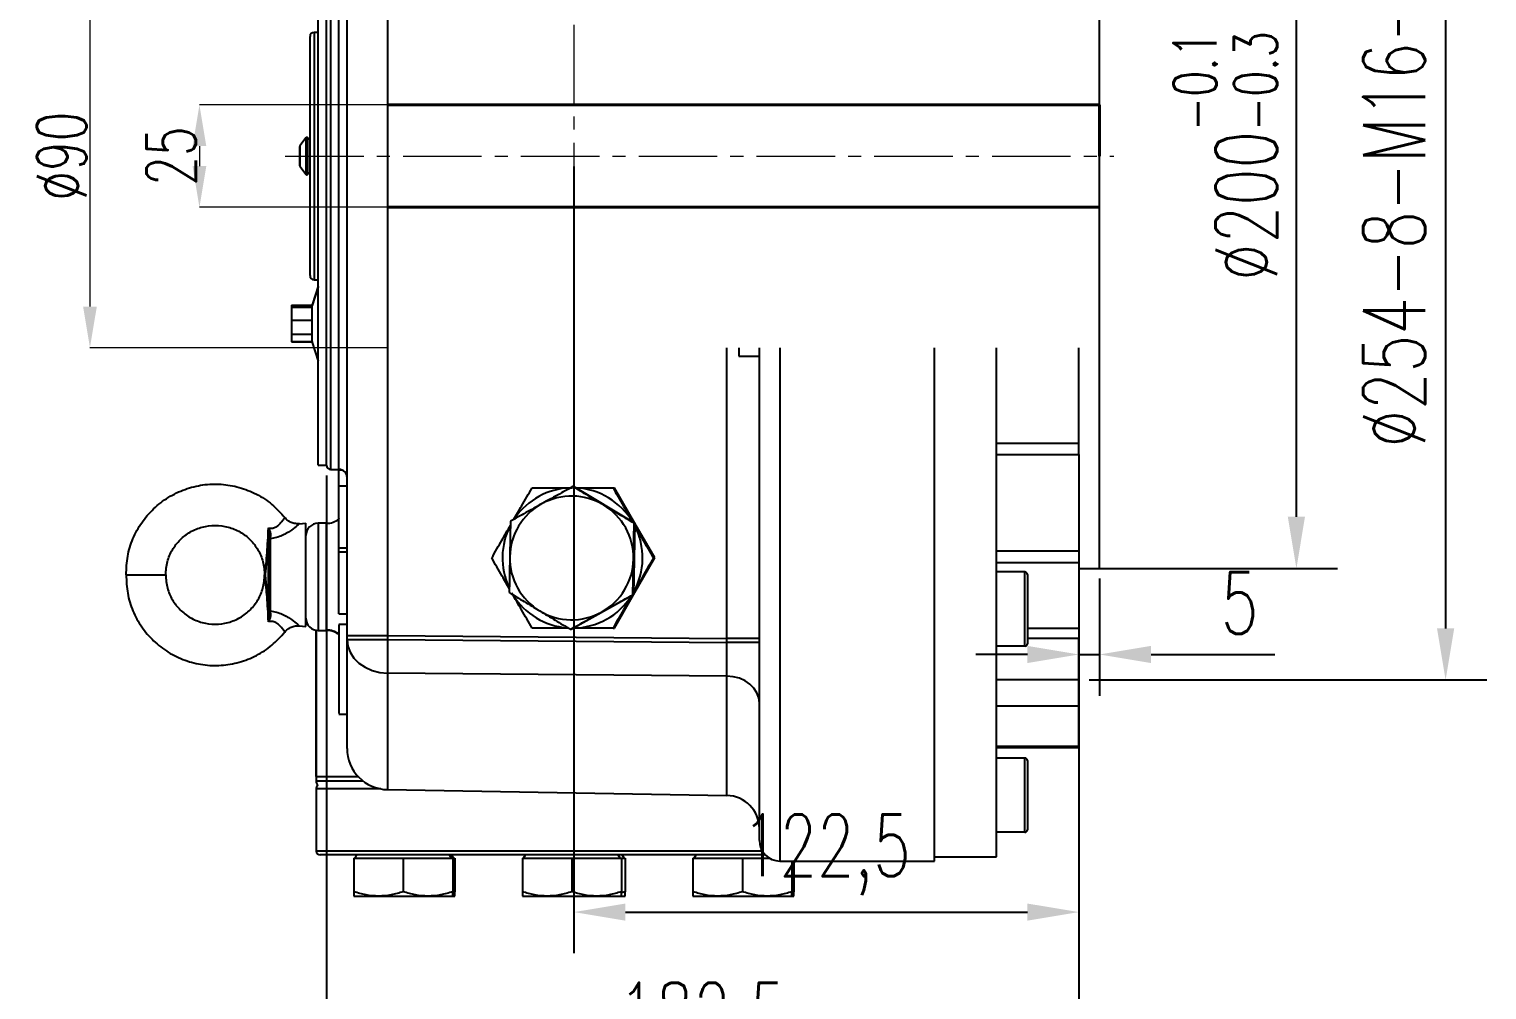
# Model space of a CAD drawing. Header units: millimetres. Extents: x 2063 to 4500, y 825 to 2548.
# Drawn here: x 2724 to 3077.6, y 1644.5 to 1877.5 of the extents above; entities that cross this region are included whole.
import ezdxf

# ---------------------------------------------------------------- set-up
doc = ezdxf.new("R2010")
doc.units = ezdxf.units.MM
doc.linetypes.add('CENTER2', pattern=[28.575, 19.05, -3.175, 3.175, -3.175])
doc.linetypes.add('点画线', pattern=[18, 12, -2, 2, -2])
for name, color, linetype, lineweight in [('AM_5', 3, 'Continuous', 25), ('中心线层', 1, '点画线', 18), ('粗实线', 7, 'Continuous', 40)]:
    doc.layers.add(name, color=color, linetype=linetype, lineweight=lineweight)
doc.styles.add('SLDTEXTSTYLE1', font='txt.shx', dxfattribs={"width": 0.7, "bigfont": 'gbcbig.shx'})
doc.styles.get("Standard").update_dxf_attribs({"font": 'arial.ttf'})
doc.styles.add('TH_GBDIM', font='simplex.shx', dxfattribs={"width": 0.707, "bigfont": 'hzfs.shx'})
doc.dimstyles.new('ISO-25$0', dxfattribs={"dimtxt": 2.5, "dimasz": 2.5, "dimexe": 1.25, "dimexo": 0.625, "dimtad": 1, "dimtxsty": 'Standard', "dimcen": 2.5, "dimdle": 5, "dimadec": 0, "dimazin": 0, "dimtfac": 1, "dimtmove": 0, "dimatfit": 3, "dimfxl": 0, "dimarcsym": 0})
doc.dimstyles.new('SLDDIMSTYLE12$0', dxfattribs={"dimtxt": 12, "dimasz": 10, "dimexe": 0, "dimexo": 0.0625, "dimgap": 0.875, "dimtad": 1, "dimdec": 1, "dimlfac": 1.8, "dimrnd": 1e-09, "dimzin": 12, "dimdsep": 46, "dimtxsty": 'SLDTEXTSTYLE1', "dimcen": 0.09, "dimdle": 8.16, "dimclrd": 3, "dimclre": 3, "dimadec": 0, "dimazin": 3, "dimtfac": 1, "dimtdec": 1, "dimtofl": 0, "dimtmove": 0, "dimatfit": 3, "dimfxl": 0, "dimfrac": 2, "dimtolj": 1, "dimlwd": 5, "dimlwe": 5, "dimarcsym": 0})

# ---------------------------------------------------------------- blocks, each defined once
blk = doc.blocks.new('*U45')
at = {"layer": '中心线层', "color": 0, "linetype": 'CENTER2', "transparency": 16777216}
blk.add_line((-195, 0), (6, 0), dxfattribs=at)
blk = doc.blocks.new('*U46')
at = {"layer": '中心线层', "color": 0, "linetype": 'CENTER2', "transparency": 16777216}
blk.add_line((0, 67.5), (0, -393.5), dxfattribs=at)
blk = doc.blocks.new('*D55')
at = {"color": 1, "linetype": 'Continuous', "transparency": 16777216}
for p, q in [((2856.13, 1844.21), (2856.13, 1653.33)), ((2978.63, 1744.21), (2978.63, 1653.33)), ((2868.63, 1663.33), (2966.13, 1663.33))]:
    blk.add_line(p, q, dxfattribs=at)
at = {"color": 1, "linetype": 'ByBlock', "transparency": 16777216}
for points in [[(2868.63, 1665.41), (2868.63, 1661.25), (2856.13, 1663.33)], [(2966.13, 1665.41), (2966.13, 1661.25), (2978.63, 1663.33)]]:
    blk.add_solid(points, dxfattribs=at)
at = {"layer": 'Defpoints', "color": 0, "linetype": 'ByBlock', "transparency": 16777216}
for p in [(2856.13, 1846.71), (2978.63, 1746.71), (2978.63, 1663.33)]:
    blk.add_point(p, dxfattribs=at)
at = {"color": 1, "linetype": 'ByBlock', "lineweight": 5, "transparency": 16777216, "insert": (2917.38, 1677.26), "char_height": 15, "attachment_point": 5, "style": 'TH_GBDIM'}
blk.add_mtext('122,5', dxfattribs=at)
blk = doc.blocks.new('*D56')
at = {"color": 1, "linetype": 'Continuous', "transparency": 16777216}
for p, q in [((2796.13, 1769.21), (2796.13, 1612.46)), ((2978.63, 1769.21), (2978.63, 1612.46)), ((2808.63, 1622.46), (2966.13, 1622.46))]:
    blk.add_line(p, q, dxfattribs=at)
at = {"color": 1, "linetype": 'ByBlock', "transparency": 16777216}
for points in [[(2808.63, 1624.54), (2808.63, 1620.38), (2796.13, 1622.46)], [(2966.13, 1624.54), (2966.13, 1620.38), (2978.63, 1622.46)]]:
    blk.add_solid(points, dxfattribs=at)
at = {"layer": 'Defpoints', "color": 0, "linetype": 'ByBlock', "transparency": 16777216}
for p in [(2796.13, 1771.71), (2978.63, 1771.71), (2978.63, 1622.46)]:
    blk.add_point(p, dxfattribs=at)
at = {"color": 1, "linetype": 'ByBlock', "lineweight": 5, "transparency": 16777216, "insert": (2887.38, 1636.39), "char_height": 15, "attachment_point": 5, "style": 'TH_GBDIM'}
blk.add_mtext('182,5', dxfattribs=at)
blk = doc.blocks.new('*D57')
at = {"color": 1, "linetype": 'Continuous', "transparency": 16777216}
for p, q in [((2983.63, 1946.71), (3041.4, 1946.71)), ((3031.4, 1759.21), (3031.4, 1934.21)), ((2983.63, 1746.71), (3041.4, 1746.71))]:
    blk.add_line(p, q, dxfattribs=at)
at = {"color": 1, "linetype": 'ByBlock', "transparency": 16777216}
for points in [[(3029.31, 1934.21), (3033.48, 1934.21), (3031.4, 1946.71)], [(3029.31, 1759.21), (3033.48, 1759.21), (3031.4, 1746.71)]]:
    blk.add_solid(points, dxfattribs=at)
at = {"layer": 'Defpoints', "color": 0, "linetype": 'ByBlock', "transparency": 16777216}
for p in [(2981.13, 1946.71), (3031.4, 1946.71), (2981.13, 1746.71)]:
    blk.add_point(p, dxfattribs=at)
at = {"color": 1, "linetype": 'ByBlock', "lineweight": 5, "transparency": 16777216, "insert": (3014.15, 1846.71), "char_height": 15, "attachment_point": 5, "rotation": 90, "style": 'TH_GBDIM'}
blk.add_mtext('%%C200{\\H0.7x;\\S-0.1^ -0.3;}', dxfattribs=at)
blk = doc.blocks.new('*D58')
at = {"color": 1, "linetype": 'Continuous', "transparency": 16777216}
for p, q in [((2978.63, 1744.21), (2978.63, 1715.82)), ((2983.63, 1744.21), (2983.63, 1715.82)), ((2966.13, 1725.82), (2953.63, 1725.82)), ((2978.63, 1725.82), (2983.63, 1725.82)), ((2996.13, 1725.82), (3026.16, 1725.82))]:
    blk.add_line(p, q, dxfattribs=at)
at = {"color": 1, "linetype": 'ByBlock', "transparency": 16777216}
for points in [[(2966.13, 1727.9), (2966.13, 1723.74), (2978.63, 1725.82)], [(2996.13, 1727.9), (2996.13, 1723.74), (2983.63, 1725.82)]]:
    blk.add_solid(points, dxfattribs=at)
at = {"layer": 'Defpoints', "color": 0, "linetype": 'ByBlock', "transparency": 16777216}
for p in [(2978.63, 1746.71), (2983.63, 1746.71), (2978.63, 1725.82)]:
    blk.add_point(p, dxfattribs=at)
at = {"color": 1, "linetype": 'ByBlock', "lineweight": 5, "transparency": 16777216, "insert": (3017.63, 1738.32), "char_height": 15, "attachment_point": 5, "style": 'TH_GBDIM'}
blk.add_mtext('5', dxfattribs=at)
blk = doc.blocks.new('*D65')
at = {"color": 1, "linetype": 'Continuous', "transparency": 16777216}
for p, q in [((2981.13, 1967.63), (3077.59, 1967.63)), ((3067.59, 1955.13), (3067.59, 1732.13)), ((2981.13, 1719.63), (3077.59, 1719.63))]:
    blk.add_line(p, q, dxfattribs=at)
at = {"color": 1, "linetype": 'ByBlock', "transparency": 16777216}
for points in [[(3065.51, 1955.13), (3069.67, 1955.13), (3067.59, 1967.63)], [(3065.51, 1732.13), (3069.67, 1732.13), (3067.59, 1719.63)]]:
    blk.add_solid(points, dxfattribs=at)
at = {"layer": 'Defpoints', "color": 0, "linetype": 'ByBlock', "transparency": 16777216}
for p in [(2978.63, 1967.63), (2978.63, 1719.63), (3067.59, 1719.63)]:
    blk.add_point(p, dxfattribs=at)
at = {"color": 1, "linetype": 'ByBlock', "lineweight": 5, "transparency": 16777216, "insert": (3055.09, 1843.63), "char_height": 15, "attachment_point": 5, "rotation": 90, "style": 'TH_GBDIM'}
blk.add_mtext('%%C254{\\A0;\\Fsimplex,hzfs|c134;\\W0.707;\\C1;-8-M16-\\Fgdt,gbcbig|c0;x\\Fsimplex,hzfs|c134;30}', dxfattribs=at)
blk = doc.blocks.new('*D66')
at = {"layer": 'AM_5', "color": 3, "lineweight": 5, "transparency": 16777216}
blk.add_line((2810.89, 1859.13), (2765.31, 1859.13), dxfattribs=at)
at = {"layer": 'AM_5', "color": 3, "linetype": 'Continuous', "lineweight": 5, "transparency": 16777216}
for p, q in [((2765.31, 1849.13), (2765.31, 1844.29)), ((2810.89, 1834.29), (2765.31, 1834.29))]:
    blk.add_line(p, q, dxfattribs=at)
at = {"layer": 'AM_5', "color": 3, "transparency": 16777216}
for points in [[(2763.65, 1849.13), (2766.98, 1849.13), (2765.31, 1859.13)], [(2763.65, 1844.29), (2766.98, 1844.29), (2765.31, 1834.29)]]:
    blk.add_solid(points, dxfattribs=at)
at = {"layer": 'Defpoints', "color": 0, "transparency": 16777216}
for p in [(2810.96, 1859.13), (2765.31, 1834.29), (2810.96, 1834.29)]:
    blk.add_point(p, dxfattribs=at)
at = {"layer": 'AM_5', "color": 0, "transparency": 16777216, "insert": (2758.44, 1846.71), "char_height": 12, "attachment_point": 5, "rotation": 90, "style": 'SLDTEXTSTYLE1'}
blk.add_mtext('\\A1;25', dxfattribs=at)
blk = doc.blocks.new('*D49')
at = {"layer": 'AM_5', "color": 3, "lineweight": 5, "transparency": 16777216}
blk.add_line((2810.89, 1893.21), (2738.75, 1893.21), dxfattribs=at)
at = {"layer": 'AM_5', "color": 3, "linetype": 'Continuous', "lineweight": 5, "transparency": 16777216}
for p, q in [((2738.75, 1883.21), (2738.75, 1810.21)), ((2810.89, 1800.21), (2738.75, 1800.21))]:
    blk.add_line(p, q, dxfattribs=at)
at = {"layer": 'AM_5', "color": 3, "transparency": 16777216}
for points in [[(2737.09, 1883.21), (2740.42, 1883.21), (2738.75, 1893.21)], [(2737.09, 1810.21), (2740.42, 1810.21), (2738.75, 1800.21)]]:
    blk.add_solid(points, dxfattribs=at)
at = {"layer": 'Defpoints', "color": 0, "transparency": 16777216}
for p in [(2810.96, 1893.21), (2738.75, 1800.21), (2810.96, 1800.21)]:
    blk.add_point(p, dxfattribs=at)
at = {"layer": 'AM_5', "color": 0, "transparency": 16777216, "insert": (2731.88, 1846.71), "char_height": 12, "attachment_point": 5, "rotation": 90, "style": 'SLDTEXTSTYLE1'}
blk.add_mtext('\\A1;%%C90', dxfattribs=at)

msp = doc.modelspace()

# ---------------------------------------------------------------- linework, layer by layer
at = {"color": 7, "linetype": 'Continuous', "lineweight": 25}
for p, q in [((2801.13, 1730.431), (2801.13, 1962.988)), ((2810.955, 1962.988), (2810.955, 1730.431)), ((2801.13, 1729.431), (2801.13, 1961.988)), ((2810.955, 1961.988), (2810.955, 1729.431)), ((2794.13, 1771.71), (2794.13, 1921.71)), ((2796.13, 1771.71), (2796.13, 1921.71)), ((2983.63, 1746.71), (2983.63, 1884.571)), ((2792.13, 1817.71), (2792.13, 1875.71)), ((2794.13, 1876.71), (2793.13, 1876.71)), ((2791.186, 1851.187), (2789.67, 1849.163)), ((2789.63, 1844.376), (2789.63, 1849.043)), ((2789.67, 1844.256), (2791.186, 1842.232)), ((2794.13, 1815.129), (2792.63, 1810.602)), ((2794.13, 1815.027), (2792.63, 1810.5)), ((2793.13, 1816.71), (2794.13, 1816.71)), ((2787.63, 1810.517), (2792.63, 1810.517)), ((2787.63, 1810.517), (2787.63, 1810.216)), ((2792.63, 1810.5), (2792.63, 1810.602)), ((2792.63, 1810.102), (2792.63, 1810.5)), ((2787.63, 1810.216), (2792.63, 1810.216)), ((2787.63, 1810.216), (2787.63, 1810.102)), ((2787.63, 1810.102), (2792.63, 1810.102)), ((2787.63, 1810.102), (2787.63, 1806.874)), ((2787.63, 1806.874), (2787.63, 1803.513)), ((2787.63, 1806.874), (2792.63, 1806.874)), ((2792.63, 1806.874), (2792.63, 1810.102)), ((2792.63, 1803.513), (2792.63, 1806.874)), ((2787.63, 1803.513), (2792.63, 1803.513)), ((2787.63, 1803.513), (2787.63, 1801.732)), ((2792.63, 1801.784), (2792.63, 1803.513)), ((2787.63, 1801.732), (2787.63, 1801.688)), ((2787.63, 1801.732), (2792.63, 1801.732)), ((2787.63, 1801.688), (2792.63, 1801.688)), ((2792.63, 1801.784), (2792.63, 1801.732)), ((2792.63, 1801.5), (2792.63, 1801.736)), ((2792.63, 1801.5), (2794.13, 1796.973)), ((2893.269, 1728.692), (2893.269, 1800.21)), ((2893.269, 1729.692), (2893.269, 1800.21)), ((2896.13, 1800.21), (2896.13, 1798.21)), ((2901.13, 1680.71), (2901.13, 1800.21)), ((2943.63, 1675.71), (2943.63, 1800.21)), ((2958.63, 1676.71), (2958.63, 1800.21)), ((2978.63, 1776.989), (2978.63, 1800.21)), ((2896.13, 1798.21), (2901.13, 1798.21)), ((2978.63, 1776.989), (2958.63, 1776.989)), ((2978.63, 1774.313), (2978.63, 1776.989)), ((2794.13, 1771.71), (2796.13, 1771.71)), ((2958.63, 1774.313), (2978.63, 1774.313)), ((2978.63, 1774.313), (2978.63, 1750.967)), ((2797.13, 1770.71), (2799.13, 1770.71)), ((2799.13, 1770.606), (2799.13, 1770.71)), ((2799.13, 1766.71), (2799.13, 1770.606)), ((2799.13, 1770.606), (2799.764, 1770.606)), ((2799.13, 1751.71), (2799.13, 1766.71)), ((2799.13, 1766.71), (2801.13, 1766.71)), ((2856.094, 1766.553), (2855.914, 1766.553)), ((2856.094, 1766.553), (2870.939, 1757.632)), ((2865.646, 1766.235), (2865.967, 1766.235)), ((2870.93, 1757.637), (2865.967, 1766.235)), ((2789.539, 1757.538), (2791.13, 1757.697)), ((2791.13, 1732.597), (2791.13, 1757.697)), ((2796.13, 1757.647), (2794.13, 1757.647)), ((2799.13, 1758.905), (2798.943, 1758.514)), ((2870.939, 1757.632), (2870.636, 1740.314)), ((2870.939, 1757.632), (2870.758, 1757.632)), ((2875.78, 1749.235), (2870.939, 1757.622)), ((2782.132, 1754.797), (2782.051, 1756.516)), ((2782.101, 1753.601), (2782.132, 1754.797)), ((2782.519, 1754.963), (2782.46, 1753.873)), ((2782.46, 1753.873), (2782.46, 1736.422)), ((2782.101, 1736.693), (2782.101, 1753.601)), ((2799.13, 1751.71), (2801.13, 1751.71)), ((2799.13, 1751.21), (2799.13, 1751.71)), ((2799.13, 1750.71), (2799.13, 1751.21)), ((2799.13, 1750.71), (2801.13, 1750.71)), ((2799.13, 1735.71), (2799.13, 1750.71)), ((2958.63, 1750.967), (2978.63, 1750.967)), ((2978.63, 1750.967), (2978.63, 1748.097)), ((2870.637, 1740.324), (2875.78, 1749.235)), ((2875.46, 1749.235), (2875.78, 1749.235)), ((2958.63, 1748.097), (2978.63, 1748.097)), ((2978.63, 1748.097), (2978.63, 1732.21)), ((2781.273, 1745.147), (2781.275, 1745.148)), ((2965.53, 1745.833), (2958.63, 1745.833)), ((2965.53, 1727.833), (2965.53, 1745.833)), ((2966.13, 1745.233), (2966.13, 1728.433)), ((2978.63, 1746.71), (2983.63, 1746.71)), ((2870.636, 1740.314), (2855.49, 1731.917)), ((2865.967, 1732.235), (2870.628, 1740.309)), ((2870.636, 1740.314), (2870.456, 1740.314)), ((2782.132, 1735.498), (2782.101, 1736.693)), ((2782.46, 1736.421), (2782.519, 1735.331)), ((2782.051, 1733.778), (2782.132, 1735.498)), ((2789.539, 1732.756), (2791.13, 1732.597)), ((2799.13, 1735.71), (2801.13, 1735.71)), ((2801.13, 1733.063), (2799.13, 1733.063)), ((2801.13, 1733.052), (2799.13, 1733.052)), ((2794.13, 1731.647), (2796.2, 1731.647)), ((2801.13, 1730.431), (2810.955, 1730.431)), ((2801.13, 1729.431), (2810.955, 1729.431)), ((2801.13, 1703.037), (2801.13, 1729.431)), ((2810.955, 1730.431), (2893.269, 1729.692)), ((2810.955, 1729.431), (2893.269, 1728.692)), ((2855.49, 1731.917), (2855.309, 1731.917)), ((2865.646, 1732.235), (2865.967, 1732.235)), ((2901.13, 1729.692), (2893.269, 1729.692)), ((2966.13, 1732.21), (2978.63, 1732.21)), ((2966.13, 1729.807), (2978.63, 1729.807)), ((2978.63, 1732.21), (2978.63, 1729.807)), ((2978.63, 1719.63), (2978.63, 1729.807)), ((2901.13, 1728.692), (2893.269, 1728.692)), ((2965.53, 1727.833), (2958.63, 1727.833)), ((2893.269, 1720.573), (2810.955, 1721.282)), ((2978.63, 1719.63), (2958.63, 1719.63)), ((2978.63, 1713.289), (2978.63, 1719.63)), ((2799.13, 1711.367), (2801.13, 1711.367)), ((2978.63, 1713.289), (2958.63, 1713.289)), ((2978.63, 1703.498), (2978.63, 1713.289)), ((2978.63, 1703.498), (2958.63, 1703.498)), ((2958.63, 1703.271), (2978.63, 1703.271)), ((2978.63, 1703.271), (2978.63, 1703.498)), ((2965.53, 1700.71), (2958.63, 1700.71)), ((2965.53, 1682.71), (2965.53, 1700.71)), ((2966.13, 1700.11), (2966.13, 1683.31)), ((2793.63, 1693.21), (2793.63, 1678.21)), ((2810.955, 1693.038), (2893.269, 1691.601)), ((2965.53, 1682.71), (2958.63, 1682.71)), ((2902.559, 1677.21), (2794.63, 1677.21)), ((2802.757, 1676.41), (2802.757, 1668.281)), ((2802.757, 1676.41), (2814.757, 1676.41)), ((2803.05, 1676.41), (2803.512, 1677.21)), ((2814.757, 1676.41), (2814.757, 1668.281)), ((2814.757, 1676.41), (2826.757, 1676.41)), ((2826.464, 1676.41), (2826.002, 1677.21)), ((2826.941, 1676.41), (2826.479, 1677.21)), ((2826.757, 1676.41), (2827.234, 1676.41)), ((2826.757, 1676.41), (2826.757, 1668.281)), ((2827.234, 1676.41), (2827.234, 1668.281)), ((2843.652, 1676.41), (2843.652, 1668.281)), ((2843.652, 1676.41), (2855.652, 1676.41)), ((2843.945, 1676.41), (2844.407, 1677.21)), ((2855.652, 1676.41), (2855.652, 1668.281)), ((2855.652, 1676.41), (2867.652, 1676.41)), ((2867.359, 1676.41), (2866.897, 1677.21)), ((2867.652, 1676.41), (2868.607, 1676.41)), ((2867.652, 1676.41), (2867.652, 1668.281)), ((2868.314, 1676.41), (2867.852, 1677.21)), ((2868.607, 1676.41), (2868.607, 1668.281)), ((2885.025, 1676.41), (2885.025, 1668.281)), ((2885.025, 1676.41), (2897.025, 1676.41)), ((2885.318, 1676.41), (2885.78, 1677.21)), ((2897.025, 1676.41), (2897.025, 1668.281)), ((2897.025, 1676.41), (2903.578, 1676.41)), ((2943.63, 1676.71), (2958.63, 1676.71)), ((2906.13, 1675.71), (2943.63, 1675.71)), ((2909.025, 1675.71), (2909.025, 1668.281)), ((2909.502, 1675.71), (2909.502, 1668.281)), ((2802.757, 1667.21), (2808.757, 1667.21)), ((2808.757, 1667.21), (2820.757, 1667.21)), ((2820.757, 1667.21), (2826.757, 1667.21)), ((2827.234, 1668.281), (2826.757, 1668.156)), ((2826.757, 1667.21), (2827.234, 1667.21)), ((2843.652, 1667.21), (2849.652, 1667.21)), ((2849.652, 1667.21), (2861.652, 1667.21)), ((2861.652, 1667.21), (2867.652, 1667.21)), ((2868.607, 1668.281), (2867.652, 1668.03)), ((2867.699, 1667.21), (2868.607, 1667.21)), ((2885.025, 1667.21), (2891.025, 1667.21)), ((2891.025, 1667.21), (2903.025, 1667.21)), ((2903.025, 1667.21), (2909.025, 1667.21)), ((2909.502, 1668.281), (2909.025, 1668.156)), ((2909.025, 1667.21), (2909.502, 1667.21))]:
    msp.add_line(p, q, dxfattribs=at)
at = {"color": 8, "linetype": 'Continuous', "lineweight": 25}
for p, q in [((2797.13, 1921.71), (2797.13, 1846.21)), ((2799.13, 1846.21), (2799.13, 1921.71)), ((2793.13, 1876.71), (2793.13, 1816.71)), ((2791.186, 1842.232), (2791.186, 1851.187)), ((2791.488, 1851.208), (2791.488, 1842.211)), ((2789.67, 1849.163), (2789.67, 1844.256)), ((2797.13, 1846.21), (2797.13, 1770.71)), ((2799.13, 1770.71), (2799.13, 1846.21)), ((2906.13, 1800.21), (2906.13, 1675.71)), ((2794.13, 1757.647), (2794.13, 1744.647)), ((2796.13, 1744.647), (2796.13, 1757.647)), ((2794.13, 1744.647), (2794.13, 1731.647)), ((2796.13, 1731.756), (2796.13, 1744.647)), ((2810.955, 1721.282), (2810.955, 1693.038)), ((2893.269, 1691.601), (2893.269, 1720.573)), ((2793.63, 1696.21), (2803.823, 1696.21)), ((2793.63, 1695.21), (2804.906, 1695.21)), ((2809.277, 1693.21), (2793.63, 1693.21)), ((2793.63, 1678.21), (2901.799, 1678.21))]:
    msp.add_line(p, q, dxfattribs=at)
at = {"color": 7, "linetype": 'Continuous', "lineweight": 25, "flags": 128}
for points in [[(2792.13, 1850.695), (2792.045, 1850.749), (2791.488, 1851.208)], [(2791.488, 1842.211), (2792.045, 1842.67), (2792.13, 1842.724)], [(2801.13, 1729.431), (2801.317, 1727.858), (2801.874, 1726.345), (2802.779, 1724.947), (2803.997, 1723.718), (2805.484, 1722.704), (2807.182, 1721.943), (2809.029, 1721.463), (2810.955, 1721.282)], [(2901.13, 1714.078), (2900.979, 1715.331), (2900.534, 1716.538), (2899.81, 1717.652), (2898.836, 1718.631), (2897.646, 1719.44), (2896.288, 1720.046), (2894.81, 1720.429), (2893.269, 1720.573)]]:
    msp.add_lwpolyline(points, dxfattribs=at)
at = {"color": 7, "linetype": 'Continuous', "lineweight": 25}
for centre, radius, start, end in [((2793.13, 1875.71), 1, 90, 180), ((2791.346, 1851.067), 0.2, 44.61265, 143.16993), ((2789.83, 1849.043), 0.2, 143.16993, 180), ((2789.83, 1844.376), 0.2, 180, 216.83007), ((2791.346, 1842.352), 0.2, 216.83007, 315.38735), ((2793.13, 1817.71), 1, 180, 270), ((2797.13, 1771.71), 1, 180, 270), ((2799.13, 1768.71), 2, 0, 90), ((2855.807, 1749.238), 16.997, 91.91369, 145.41433), ((2855.806, 1749.238), 16.997, 30.87026, 87.12205), ((2855.591, 1749.235), 15, 119.00586, 179.00186), ((2855.588, 1749.239), 14.996, 58.99565, 119.00406), ((2855.585, 1749.235), 15, 358.99858, 58.99402), ((2794.13, 1754.647), 3, 90, 180), ((2796.13, 1762.647), 5, 270, 306.8699), ((2855.811, 1749.235), 17.002, 152.78645, 204.5019), ((2855.801, 1749.235), 17.002, 330.83185, 27.16846), ((2855.591, 1749.234), 15, 178.99857, 238.99403), ((2855.585, 1749.234), 15, 299.00586, 359.00186), ((2965.53, 1745.233), 0.6, 0, 90), ((2855.807, 1749.232), 16.997, 211.96337, 265.36044), ((2855.806, 1749.232), 16.997, 270.88072, 327.12668), ((2855.588, 1749.23), 14.996, 238.99565, 299.00406), ((2794.13, 1734.647), 3, 180, 270), ((2965.53, 1728.433), 0.6, 270, 0), ((2811.13, 1703.037), 10, 180, 269), ((2965.53, 1700.11), 0.6, 0, 90), ((2795.63, 1695.21), 2, 180, 216.8699), ((2794.63, 1693.21), 1, 126.8699, 180), ((2893.13, 1683.603), 8, 0, 89), ((2965.53, 1683.31), 0.6, 270, 0), ((2906.13, 1680.71), 5, 180, 270), ((2794.63, 1678.21), 1, 180, 270)]:
    msp.add_arc(centre, radius, start, end, dxfattribs=at)
at = {"color": 8, "linetype": 'Continuous', "lineweight": 25}
msp.add_arc((2796.132, 1726.729), 5.027, 53.39903, 90.03144, dxfattribs=at)
at = {"color": 7, "linetype": 'Continuous', "lineweight": 25}
for points, knots in [([(2747.53, 1745.147), (2747.592, 1746.655), (2747.715, 1749.646), (2749.062, 1753.944), (2751.19, 1757.867), (2754.111, 1761.28), (2757.679, 1764.052), (2761.755, 1766.008), (2766.114, 1767.093), (2770.585, 1767.257), (2775.003, 1766.489), (2779.191, 1764.829), (2783.001, 1762.357), (2785.014, 1760.129), (2786.018, 1759.018)], [0, 0, 0, 0, 0.0841276, 0.1668473, 0.2492864, 0.332442, 0.4163129, 0.5002491, 0.5835277, 0.6658751, 0.7487472, 0.8325606, 0.916514, 1, 1, 1, 1]), ([(2841.597, 1758.618), (2842.22, 1759.694), (2843.713, 1762.276), (2845.169, 1764.776), (2846.019, 1766.235)], [0, 0, 0, 0, 0.4168003, 1, 1, 1, 1]), ([(2846.019, 1766.235), (2847.696, 1766.235), (2850.901, 1766.235), (2854.223, 1766.235), (2855.806, 1766.235)], [0, 0, 0, 0, 0.5232583, 1, 1, 1, 1]), ([(2855.914, 1766.553), (2854.665, 1765.865), (2852.169, 1764.489), (2849.601, 1763.066), (2848.317, 1762.354)], [0, 0, 0, 0, 0.4999984, 1, 1, 1, 1]), ([(2863.312, 1762.092), (2862.056, 1762.848), (2859.544, 1764.36), (2857.124, 1765.822), (2855.914, 1766.553)], [0, 0, 0, 0, 0.5000017, 1, 1, 1, 1]), ([(2856.623, 1766.235), (2857.935, 1766.235), (2860.987, 1766.235), (2863.954, 1766.235), (2865.646, 1766.235)], [0, 0, 0, 0, 0.4298509, 1, 1, 1, 1]), ([(2865.646, 1766.235), (2866.481, 1764.776), (2868.034, 1762.059), (2869.651, 1759.255), (2870.399, 1757.956)], [0, 0, 0, 0, 0.5371104, 1, 1, 1, 1]), ([(2848.317, 1762.354), (2847.035, 1761.643), (2844.471, 1760.221), (2842.002, 1758.844), (2840.767, 1758.155)], [0, 0, 0, 0, 0.5000014, 1, 1, 1, 1]), ([(2870.758, 1757.632), (2869.535, 1758.363), (2867.089, 1759.826), (2864.571, 1761.337), (2863.312, 1762.092)], [0, 0, 0, 0, 0.4999986, 1, 1, 1, 1]), ([(2782.051, 1756.516), (2782.232, 1756.489), (2782.576, 1756.435), (2783.078, 1756.461), (2783.525, 1756.575), (2784.057, 1756.831), (2784.603, 1757.277), (2785.284, 1758.018), (2785.87, 1758.814), (2785.969, 1758.95), (2786.018, 1759.018)], [0, 0, 0, 0, 0.0612864, 0.1168812, 0.1696755, 0.2236061, 0.3383029, 0.4642596, 0.7330959, 1, 1, 1, 1]), ([(2789.539, 1757.538), (2789.513, 1757.517), (2789.462, 1757.474), (2788.941, 1757.033), (2788.009, 1756.239), (2786.652, 1755.314), (2785.407, 1754.667), (2783.994, 1754.151), (2782.978, 1753.967), (2782.46, 1753.873)], [0, 0, 0, 0, 0.1230818, 0.2506792, 0.4990913, 0.6288922, 0.751541, 0.8732044, 1, 1, 1, 1]), ([(2789.566, 1757.541), (2789.235, 1757.529), (2788.563, 1757.506), (2787.582, 1757.793), (2786.689, 1758.29), (2786.234, 1758.785), (2786.01, 1759.029)], [0, 0, 0, 0, 0.24593, 0.499889, 0.753908, 1, 1, 1, 1]), ([(2840.767, 1758.155), (2840.735, 1756.736), (2840.672, 1753.897), (2840.619, 1750.963), (2840.593, 1749.496)], [0, 0, 0, 0, 0.4999982, 1, 1, 1, 1]), ([(2870.583, 1748.973), (2870.611, 1750.44), (2870.665, 1753.374), (2870.727, 1756.212), (2870.758, 1757.632)], [0, 0, 0, 0, 0.5000011, 1, 1, 1, 1]), ([(2757.13, 1745.147), (2757.212, 1746.223), (2757.374, 1748.339), (2758.65, 1751.257), (2760.541, 1753.728), (2763.026, 1755.638), (2765.953, 1756.852), (2769.13, 1757.276), (2772.306, 1756.852), (2775.233, 1755.638), (2777.719, 1753.728), (2779.609, 1751.257), (2780.886, 1748.339), (2781.047, 1746.223), (2781.13, 1745.147)], [0, 0, 0, 0, 0.0855809, 0.1683031, 0.2498841, 0.3317774, 0.4154498, 0.5000001, 0.5845503, 0.6682225, 0.750116, 0.8316969, 0.9144191, 1, 1, 1, 1]), ([(2781.273, 1745.147), (2781.274, 1745.215), (2781.274, 1745.35), (2781.286, 1745.604), (2781.314, 1746.008), (2781.381, 1746.76), (2781.52, 1748.255), (2781.709, 1750.49), (2781.913, 1753.386), (2782.005, 1755.477), (2782.051, 1756.516)], [0, 0, 0, 0, 0.01605522, 0.03208713, 0.06376216, 0.12705171, 0.2533641, 0.50467834, 0.75376278, 1, 1, 1, 1]), ([(2782.132, 1754.797), (2782.108, 1754.492), (2782.054, 1753.808), (2781.96, 1752.685), (2781.862, 1751.575), (2781.769, 1750.566), (2781.685, 1749.68), (2781.603, 1748.843), (2781.528, 1748.087), (2781.462, 1747.437), (2781.405, 1746.875), (2781.359, 1746.412), (2781.326, 1746.064), (2781.301, 1745.77), (2781.284, 1745.523), (2781.276, 1745.301), (2781.276, 1745.198), (2781.275, 1745.148)], [0, 0, 0, 0, 0.084729, 0.1901291, 0.3208741, 0.412717, 0.4994064, 0.5995308, 0.6828942, 0.7496787, 0.8195175, 0.8748678, 0.9089391, 0.9373909, 0.9721345, 0.9863239, 1, 1, 1, 1]), ([(2782.051, 1756.516), (2782.171, 1756.257), (2782.35, 1755.869), (2782.513, 1755.347), (2782.517, 1755.091), (2782.519, 1754.963)], [0, 0, 0, 0, 0.4998272, 0.7495638, 1, 1, 1, 1]), ([(2782.46, 1753.873), (2782.414, 1753.866), (2782.323, 1753.852), (2782.21, 1753.789), (2782.127, 1753.703), (2782.11, 1753.635), (2782.101, 1753.601)], [0, 0, 0, 0, 0.2500047, 0.5000038, 0.7500006, 1, 1, 1, 1]), ([(2782.519, 1754.963), (2782.472, 1754.961), (2782.375, 1754.958), (2782.248, 1754.922), (2782.159, 1754.865), (2782.141, 1754.819), (2782.132, 1754.797)], [0, 0, 0, 0, 0.2422876, 0.5000697, 0.757465, 1, 1, 1, 1]), ([(2836.206, 1749.235), (2837.04, 1750.693), (2838.524, 1753.289), (2840.069, 1755.969), (2840.745, 1757.143)], [0, 0, 0, 0, 0.5619735, 1, 1, 1, 1]), ([(2870.928, 1757.04), (2871.587, 1755.901), (2873.117, 1753.255), (2874.61, 1750.693), (2875.46, 1749.235)], [0, 0, 0, 0, 0.430737, 1, 1, 1, 1]), ([(2840.477, 1741.792), (2839.891, 1742.809), (2838.437, 1745.333), (2837.04, 1747.777), (2836.206, 1749.235)], [0, 0, 0, 0, 0.4033592, 1, 1, 1, 1]), ([(2840.593, 1749.496), (2840.568, 1748.029), (2840.518, 1745.096), (2840.483, 1742.257), (2840.465, 1740.838)], [0, 0, 0, 0, 0.500001, 1, 1, 1, 1]), ([(2870.456, 1740.314), (2870.474, 1741.733), (2870.512, 1744.572), (2870.559, 1747.506), (2870.583, 1748.973)], [0, 0, 0, 0, 0.49999809, 1, 1, 1, 1]), ([(2875.46, 1749.235), (2874.61, 1747.776), (2873.025, 1745.055), (2871.401, 1742.246), (2870.647, 1740.944)], [0, 0, 0, 0, 0.5363186, 1, 1, 1, 1]), ([(2747.53, 1745.147), (2747.592, 1743.639), (2747.715, 1740.649), (2749.062, 1736.351), (2751.19, 1732.427), (2754.111, 1729.014), (2757.679, 1726.242), (2761.755, 1724.286), (2766.114, 1723.202), (2770.585, 1723.037), (2775.003, 1723.805), (2779.191, 1725.466), (2783.001, 1727.937), (2785.014, 1730.165), (2786.018, 1731.276)], [0, 0, 0, 0, 0.0841276, 0.1668473, 0.2492864, 0.332442, 0.4163129, 0.5002491, 0.5835277, 0.6658751, 0.7487472, 0.8325606, 0.916514, 1, 1, 1, 1]), ([(2747.53, 1745.147), (2747.602, 1745.147), (2747.746, 1745.147), (2748.856, 1745.147), (2750.443, 1745.147), (2752.33, 1745.147), (2754.217, 1745.147), (2755.803, 1745.147), (2756.913, 1745.147), (2757.058, 1745.147), (2757.13, 1745.147)], [0, 0, 0, 0, 0.1249966, 0.2499993, 0.3749977, 0.5000001, 0.625002, 0.7500009, 0.8750033, 1, 1, 1, 1]), ([(2757.13, 1745.147), (2757.212, 1744.071), (2757.374, 1741.956), (2758.65, 1739.037), (2760.541, 1736.566), (2763.026, 1734.656), (2765.953, 1733.442), (2769.13, 1733.018), (2772.306, 1733.442), (2775.233, 1734.656), (2777.719, 1736.566), (2779.609, 1739.037), (2780.886, 1741.956), (2781.047, 1744.071), (2781.13, 1745.147)], [0, 0, 0, 0, 0.0855809, 0.1683031, 0.2498841, 0.3317774, 0.4154498, 0.5000001, 0.5845503, 0.6682225, 0.750116, 0.8316969, 0.9144191, 1, 1, 1, 1]), ([(2781.13, 1745.147), (2781.137, 1745.147), (2781.15, 1745.147), (2781.236, 1745.147), (2781.273, 1745.147)], [0, 0, 0, 0, 0.5620373, 1, 1, 1, 1]), ([(2782.051, 1733.778), (2782.005, 1734.815), (2781.912, 1736.903), (2781.66, 1740.568), (2781.415, 1742.956), (2781.276, 1744.811), (2781.274, 1745.079), (2781.273, 1745.147)], [0, 0, 0, 0, 0.24634321, 0.49553334, 0.93638761, 0.98396607, 1, 1, 1, 1]), ([(2781.275, 1745.148), (2781.276, 1745.063), (2781.278, 1744.816), (2781.31, 1744.406), (2781.35, 1743.972), (2781.398, 1743.487), (2781.444, 1743.034), (2781.491, 1742.572), (2781.535, 1742.139), (2781.581, 1741.677), (2781.633, 1741.148), (2781.698, 1740.478), (2781.793, 1739.485), (2781.91, 1738.192), (2782.03, 1736.79), (2782.101, 1735.89), (2782.132, 1735.498)], [0, 0, 0, 0, 0.0229845, 0.0669856, 0.1284108, 0.1713221, 0.2333765, 0.2833037, 0.3280345, 0.3791358, 0.4366487, 0.5006127, 0.5943895, 0.7495764, 0.8908391, 1, 1, 1, 1]), ([(2840.465, 1740.838), (2841.675, 1740.106), (2844.094, 1738.643), (2846.607, 1737.132), (2847.864, 1736.377)], [0, 0, 0, 0, 0.4999985, 1, 1, 1, 1]), ([(2846.019, 1732.235), (2845.169, 1733.694), (2843.544, 1736.483), (2841.88, 1739.362), (2841.086, 1740.735)], [0, 0, 0, 0, 0.5232581, 1, 1, 1, 1]), ([(2862.859, 1736.115), (2864.144, 1736.826), (2866.712, 1738.248), (2869.208, 1739.625), (2870.456, 1740.314)], [0, 0, 0, 0, 0.5000015, 1, 1, 1, 1]), ([(2870.119, 1740.027), (2869.465, 1738.892), (2867.943, 1736.251), (2866.48, 1733.693), (2865.646, 1732.235)], [0, 0, 0, 0, 0.4297957, 1, 1, 1, 1]), ([(2782.46, 1736.422), (2782.414, 1736.428), (2782.323, 1736.442), (2782.21, 1736.505), (2782.127, 1736.591), (2782.11, 1736.659), (2782.101, 1736.693)], [0, 0, 0, 0, 0.2500047, 0.5000038, 0.7500006, 1, 1, 1, 1]), ([(2782.46, 1736.422), (2782.979, 1736.327), (2783.996, 1736.143), (2785.409, 1735.625), (2786.658, 1734.977), (2788.013, 1734.048), (2788.979, 1733.26), (2789.472, 1732.82), (2789.516, 1732.778), (2789.539, 1732.756)], [0, 0, 0, 0, 0.12683299, 0.24854983, 0.37128724, 0.5012226, 0.75160067, 0.87472356, 1, 1, 1, 1]), ([(2847.864, 1736.377), (2849.122, 1735.621), (2851.639, 1734.109), (2854.086, 1732.647), (2855.309, 1731.917)], [0, 0, 0, 0, 0.5000017, 1, 1, 1, 1]), ([(2855.309, 1731.917), (2856.544, 1732.605), (2859.014, 1733.98), (2861.577, 1735.404), (2862.859, 1736.115)], [0, 0, 0, 0, 0.4999984, 1, 1, 1, 1]), ([(2782.519, 1735.331), (2782.517, 1735.203), (2782.513, 1734.948), (2782.35, 1734.425), (2782.171, 1734.037), (2782.051, 1733.778)], [0, 0, 0, 0, 0.2504368, 0.5001738, 1, 1, 1, 1]), ([(2786.018, 1731.276), (2785.971, 1731.345), (2785.882, 1731.474), (2785.32, 1732.231), (2784.733, 1732.872), (2784.304, 1733.248), (2784.015, 1733.473), (2783.647, 1733.672), (2783.139, 1733.827), (2782.6, 1733.861), (2782.238, 1733.806), (2782.051, 1733.778)], [0, 0, 0, 0, 0.2665287, 0.4975144, 0.66558, 0.7173306, 0.7479631, 0.8176425, 0.877428, 0.9365512, 1, 1, 1, 1]), ([(2782.519, 1735.331), (2782.472, 1735.333), (2782.374, 1735.336), (2782.248, 1735.373), (2782.158, 1735.429), (2782.14, 1735.475), (2782.132, 1735.498)], [0, 0, 0, 0, 0.2414291, 0.5000063, 0.7585876, 1, 1, 1, 1]), ([(2786.01, 1731.266), (2786.234, 1731.509), (2786.689, 1732.005), (2787.582, 1732.502), (2788.563, 1732.789), (2789.235, 1732.765), (2789.566, 1732.754)], [0, 0, 0, 0, 0.246093, 0.5001116, 0.7540704, 1, 1, 1, 1]), ([(2799.13, 1732.926), (2799.13, 1732.958), (2799.13, 1733.062), (2799.13, 1732.091), (2799.13, 1729.931), (2799.13, 1726.739), (2799.13, 1724.097), (2799.13, 1722.623), (2799.13, 1722.425)], [0, 0, 0, 0, 0.0885396, 0.2896575, 0.4949187, 0.7127124, 0.9614117, 1, 1, 1, 1]), ([(2793.63, 1696.21), (2793.63, 1713.867), (2793.63, 1749.68), (2793.63, 1713.534), (2793.63, 1695.21)], [0, 0, 0, 0, 0.4930516, 1, 1, 1, 1]), ([(2796.347, 1731.747), (2796.828, 1731.678), (2797.808, 1731.535), (2798.684, 1730.968), (2799.13, 1730.679)], [0, 0, 0, 0, 0.491131, 1, 1, 1, 1]), ([(2799.13, 1731.926), (2799.13, 1731.958), (2799.13, 1732.062), (2799.13, 1731.091), (2799.13, 1728.933), (2799.13, 1725.734), (2799.13, 1722.006), (2799.13, 1718.296), (2799.13, 1715.038), (2799.13, 1712.737), (2799.13, 1711.482), (2799.13, 1711.472), (2799.13, 1711.467)], [0, 0, 0, 0, 0.04482997, 0.14666133, 0.25059055, 0.36086536, 0.48678843, 0.61395397, 0.72298212, 0.82402765, 0.92228274, 1, 1, 1, 1]), ([(2810.955, 1729.431), (2810.949, 1728.637), (2810.936, 1727.048), (2810.932, 1724.808), (2810.936, 1722.796), (2810.949, 1721.786), (2810.955, 1721.282)], [0, 0, 0, 0, 0.2500008, 0.5000001, 0.7499999, 1, 1, 1, 1]), ([(2854.777, 1732.235), (2853.54, 1732.235), (2850.565, 1732.235), (2847.695, 1732.235), (2846.019, 1732.235)], [0, 0, 0, 0, 0.4161267, 1, 1, 1, 1]), ([(2865.646, 1732.235), (2863.954, 1732.235), (2860.803, 1732.235), (2857.563, 1732.235), (2856.063, 1732.235)], [0, 0, 0, 0, 0.5371602, 1, 1, 1, 1]), ([(2893.269, 1720.572), (2893.263, 1721.077), (2893.251, 1722.087), (2893.246, 1724.092), (2893.251, 1726.322), (2893.263, 1727.902), (2893.269, 1728.692)], [0, 0, 0, 0, 0.2500007, 0.5000007, 0.7500006, 1, 1, 1, 1]), ([(2802.757, 1668.281), (2802.756, 1667.98), (2802.756, 1667.376), (2802.756, 1667.265), (2802.757, 1667.21)], [0, 0, 0, 0, 0.49999762, 1, 1, 1, 1]), ([(2808.757, 1667.21), (2807.74, 1667.265), (2805.707, 1667.376), (2803.74, 1667.98), (2802.757, 1668.281)], [0, 0, 0, 0, 0.5000008, 1, 1, 1, 1]), ([(2814.757, 1668.281), (2813.773, 1667.98), (2811.806, 1667.376), (2809.773, 1667.265), (2808.757, 1667.21)], [0, 0, 0, 0, 0.499998, 1, 1, 1, 1]), ([(2820.757, 1667.21), (2819.74, 1667.265), (2817.708, 1667.376), (2815.74, 1667.98), (2814.757, 1668.281)], [0, 0, 0, 0, 0.5000017, 1, 1, 1, 1]), ([(2826.757, 1668.281), (2825.773, 1667.98), (2823.807, 1667.376), (2821.773, 1667.265), (2820.757, 1667.21)], [0, 0, 0, 0, 0.49999887, 1, 1, 1, 1]), ([(2826.757, 1667.21), (2826.757, 1667.265), (2826.758, 1667.376), (2826.757, 1667.98), (2826.757, 1668.281)], [0, 0, 0, 0, 0.5000024, 1, 1, 1, 1]), ([(2827.234, 1667.21), (2827.235, 1667.265), (2827.235, 1667.376), (2827.235, 1667.98), (2827.234, 1668.281)], [0, 0, 0, 0, 0.5000013, 1, 1, 1, 1]), ([(2843.652, 1668.281), (2843.652, 1667.98), (2843.651, 1667.376), (2843.652, 1667.265), (2843.652, 1667.21)], [0, 0, 0, 0, 0.4999987, 1, 1, 1, 1]), ([(2849.652, 1667.21), (2848.635, 1667.265), (2846.602, 1667.376), (2844.635, 1667.98), (2843.652, 1668.281)], [0, 0, 0, 0, 0.50000134, 1, 1, 1, 1]), ([(2855.652, 1668.281), (2854.668, 1667.98), (2852.701, 1667.376), (2850.668, 1667.265), (2849.652, 1667.21)], [0, 0, 0, 0, 0.4999985, 1, 1, 1, 1]), ([(2861.652, 1667.21), (2860.636, 1667.265), (2858.603, 1667.376), (2856.636, 1667.98), (2855.652, 1668.281)], [0, 0, 0, 0, 0.5000016, 1, 1, 1, 1]), ([(2867.652, 1668.281), (2866.669, 1667.98), (2864.702, 1667.376), (2862.669, 1667.265), (2861.652, 1667.21)], [0, 0, 0, 0, 0.4999987, 1, 1, 1, 1]), ([(2867.652, 1667.21), (2867.652, 1667.265), (2867.653, 1667.376), (2867.652, 1667.98), (2867.652, 1668.281)], [0, 0, 0, 0, 0.5000013, 1, 1, 1, 1]), ([(2868.607, 1667.21), (2868.607, 1667.265), (2868.608, 1667.376), (2868.607, 1667.98), (2868.607, 1668.281)], [0, 0, 0, 0, 0.5000013, 1, 1, 1, 1]), ([(2885.025, 1668.281), (2885.025, 1667.98), (2885.024, 1667.376), (2885.025, 1667.265), (2885.025, 1667.21)], [0, 0, 0, 0, 0.4999987, 1, 1, 1, 1]), ([(2891.025, 1667.21), (2890.008, 1667.265), (2887.975, 1667.376), (2886.008, 1667.98), (2885.025, 1668.281)], [0, 0, 0, 0, 0.5000017, 1, 1, 1, 1]), ([(2897.025, 1668.281), (2896.041, 1667.98), (2894.074, 1667.376), (2892.041, 1667.265), (2891.025, 1667.21)], [0, 0, 0, 0, 0.49999902, 1, 1, 1, 1]), ([(2903.025, 1667.21), (2902.009, 1667.265), (2899.976, 1667.376), (2898.009, 1667.98), (2897.025, 1668.281)], [0, 0, 0, 0, 0.50000121, 1, 1, 1, 1]), ([(2909.025, 1668.281), (2908.042, 1667.98), (2906.075, 1667.376), (2904.042, 1667.265), (2903.025, 1667.21)], [0, 0, 0, 0, 0.49999816, 1, 1, 1, 1]), ([(2909.025, 1667.21), (2909.025, 1667.265), (2909.026, 1667.376), (2909.025, 1667.98), (2909.025, 1668.281)], [0, 0, 0, 0, 0.5000013, 1, 1, 1, 1]), ([(2909.502, 1667.21), (2909.503, 1667.265), (2909.504, 1667.376), (2909.503, 1667.98), (2909.502, 1668.281)], [0, 0, 0, 0, 0.5000013, 1, 1, 1, 1])]:
    msp.add_open_spline(points, degree=3, knots=knots, dxfattribs=at)
at = {"color": 8, "linetype": 'Continuous', "lineweight": 25}
msp.add_open_spline([(2796.26, 1731.67), (2796.224, 1731.655), (2796.151, 1731.626), (2796.137, 1731.712), (2796.13, 1731.756)], degree=3, knots=[0, 0, 0, 0, 0.4910769, 1, 1, 1, 1], dxfattribs=at)
at = {"layer": '粗实线', "linetype": 'ByBlock'}
for p, q in [((2983.63, 1859.129), (2810.955, 1859.129)), ((2983.63, 1846.71), (2983.63, 1859.129)), ((2983.63, 1834.291), (2810.955, 1834.291))]:
    msp.add_line(p, q, dxfattribs=at)

# ---------------------------------------------------------------- block references
at = {"layer": '中心线层', "linetype": 'CENTER2'}
for name, p in [('*U46', (2856.13, 2068.21)), ('*U45', (2981.13, 1846.71))]:
    msp.add_blockref(name, p, dxfattribs=at)

# ---------------------------------------------------------------- dimensions: what is measured, and where the dimension line sits
at = {"color": 0, "linetype": 'ByBlock', "lineweight": 5}
for base, p1, p2, text, override, picture, middle in [((3067.591, 1719.63), (2978.63, 1967.634), (2978.63, 1719.63), '%%C254{\\A0;\\Fsimplex,hzfs|c134;\\W0.707;\\C1;-8-M16-\\Fgdt,gbcbig|c0;x\\Fsimplex,hzfs|c134;30}', {"dimscale": 5, "dimtxt": 3, "dimexe": 2, "dimexo": 0.5, "dimgap": 1, "dimdec": 1, "dimtxsty": 'TH_GBDIM', "dimcen": 2, "dimclrd": 1, "dimclre": 1, "dimclrt": 1, "dimtdec": 1, "dimatfit": 0, "dimlwd": 65535, "dimlwe": 65535}, '*D65', (3055.091, 1843.632)), ((3031.396, 1946.71), (2981.13, 1746.71), (2981.13, 1946.71), '%%C<>{\\H0.7x;\\S-0.1^ -0.3;}', {"dimscale": 5, "dimtxt": 3, "dimasz": 2.5, "dimexe": 2, "dimexo": 0.5, "dimgap": 1, "dimdec": 1, "dimtxsty": 'TH_GBDIM', "dimcen": 2, "dimclrd": 1, "dimclre": 1, "dimclrt": 1, "dimtdec": 1, "dimatfit": 0, "dimlwd": 65535, "dimlwe": 65535}, '*D57', (3014.146, 1846.71))]:
    dim = msp.add_linear_dim(base=base, p1=p1, p2=p2, angle=90, text=text, dimstyle='ISO-25$0', override=override, dxfattribs=at)
    dim.commit()
    dim.dimension.update_dxf_attribs({"geometry": picture, "text_midpoint": middle})
for base, p1, p2, picture, middle in [((2978.63, 1663.329), (2856.13, 1846.71), (2978.63, 1746.71), '*D55', (2917.38, 1677.257)), ((2978.63, 1622.459), (2796.13, 1771.71), (2978.63, 1771.71), '*D56', (2887.38, 1636.388))]:
    dim = msp.add_linear_dim(base=base, p1=p1, p2=p2, angle=180, dimstyle='ISO-25$0', override={"dimscale": 5, "dimtxt": 3, "dimasz": 2.5, "dimexe": 2, "dimexo": 0.5, "dimgap": 1, "dimdec": 1, "dimtxsty": 'TH_GBDIM', "dimcen": 2, "dimclrd": 1, "dimclre": 1, "dimclrt": 1, "dimtdec": 1, "dimatfit": 0, "dimlwd": 65535, "dimlwe": 65535}, dxfattribs=at)
    dim.commit()
    dim.dimension.update_dxf_attribs({"geometry": picture, "text_midpoint": middle})
dim = msp.add_linear_dim(base=(2978.63, 1725.819), p1=(2983.63, 1746.71), p2=(2978.63, 1746.71), angle=180, dimstyle='ISO-25$0', override={"dimscale": 5, "dimtxt": 3, "dimasz": 2.5, "dimexe": 2, "dimexo": 0.5, "dimgap": 1, "dimdec": 1, "dimtxsty": 'TH_GBDIM', "dimcen": 2, "dimclrd": 1, "dimclre": 1, "dimclrt": 1, "dimtdec": 1, "dimatfit": 0, "dimlwd": 65535, "dimlwe": 65535}, dxfattribs=at)
dim.commit()
dim.dimension.update_dxf_attribs({"geometry": '*D58', "text_midpoint": (3017.63, 1725.819), "dimtype": 160})
at = {"layer": 'AM_5'}
for base, p1, p2, text, override, picture, middle in [((2738.755, 1800.21), (2810.955, 1893.21), (2810.955, 1800.21), '%%C90', {"dimlfac": 1, "dimpost": '%%C<>'}, '*D49', (2731.88, 1846.71)), ((2765.312, 1834.291), (2810.955, 1859.129), (2810.955, 1834.291), '25', {"dimlfac": 1, "dimpost": ''}, '*D66', (2758.437, 1846.71))]:
    dim = msp.add_linear_dim(base=base, p1=p1, p2=p2, angle=90, text=text, dimstyle='SLDDIMSTYLE12$0', override=override, dxfattribs=at)
    dim.commit()
    dim.dimension.update_dxf_attribs({"geometry": picture, "text_midpoint": middle})

doc.saveas('drawing.dxf')
